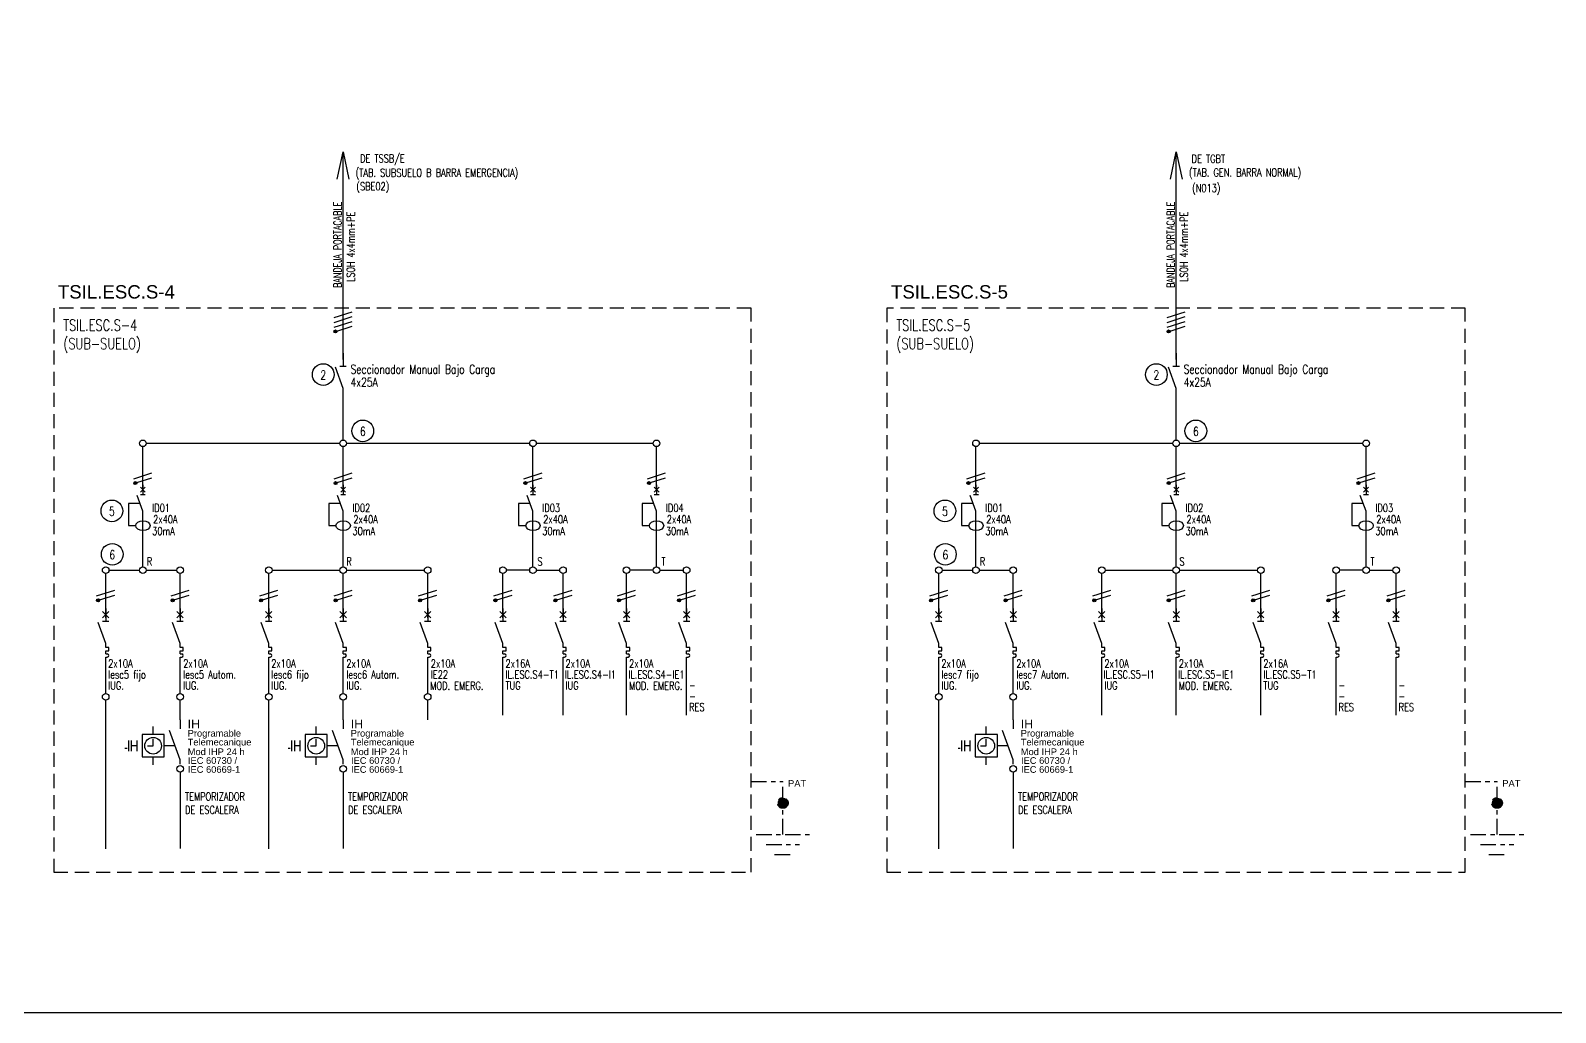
# Model space of a CAD drawing. Extents: x 2998 to 3854, y 1175 to 1727.
# Drawn here: x 3690.18 to 3724.47, y 1307.61 to 1329.69 of the extents above; entities that cross this region are included whole.
import ezdxf
from ezdxf.enums import TextEntityAlignment as Align

# ---------------------------------------------------------------- set-up
doc = ezdxf.new("R2010")
doc.units = 0
doc.linetypes.add('OCJ-ESQUEMAS UNIFILARES-CORREGIDOS IDO-REV.br$0$DASHED', pattern=[19.05, 12.7, -6.35])
doc.linetypes.add('OCJ-ESQUEMAS UNIFILARES-CORREGIDOS IDO-REV.br$0$EJE_5', pattern=[7.1, 5, -1, 0.1, -1])
for name, color, linetype in [('OCJ-ESQUEMAS UNIFILARES-CORREGIDOS IDO-REV.br$0$00-IE-CABLES', 10, 'Continuous'), ('OCJ-ESQUEMAS UNIFILARES-CORREGIDOS IDO-REV.br$0$01-ELE-APARATOS', 170, 'Continuous'), ('OCJ-ESQUEMAS UNIFILARES-CORREGIDOS IDO-REV.br$0$ELECTRIC', 4, 'Continuous'), ('OCJ-ESQUEMAS UNIFILARES-CORREGIDOS IDO-REV.br$0$NOMBRE DE PLANOS', 6, 'Continuous'), ('OCJ-ESQUEMAS UNIFILARES-CORREGIDOS IDO-REV.br$0$PAT', 80, 'Continuous'), ('OCJ-ESQUEMAS UNIFILARES-CORREGIDOS IDO-REV.br$0$TEXTO', 7, 'Continuous')]:
    doc.layers.add(name, color=color, linetype=linetype)
doc.styles.add('OCJ-ESQUEMAS UNIFILARES-CORREGIDOS IDO-REV.br$0$ARIAL', font='arial.ttf', dxfattribs={"height": 0.2})
doc.styles.add('OCJ-ESQUEMAS UNIFILARES-CORREGIDOS IDO-REV.br$0$Electricidad', font='ROMANS.SHX', dxfattribs={"width": 0.75, "height": 0.175})

# ---------------------------------------------------------------- blocks, each defined once
blk = doc.blocks.new('OCJ-ESQUEMAS UNIFILARES-CORREGIDOS IDO-REV.br$0$Unif-Interruptor-Term')
for p, q in [((0, -1.013), (0.045, -1.013)), ((0, -1.103), (0.045, -1.103))]:
    blk.add_line(p, q)
for points in [[(-0.09, 0.177), (0.09, -0.003)], [(-0.09, -0.003), (0.09, 0.177)], [(0, 0.267), (0, -0.093)], [(0, -0.72), (-0.215, -0.128)], [(-0.09, -0.093), (0.09, -0.093)], [(0, -0.833), (0, -0.72)], [(0, -0.923), (0.09, -0.923), (0.09, -0.833), (0, -0.833)], [(0, -1.013), (0, -0.923)], [(0, -1.215), (0, -1.103)]]:
    blk.add_lwpolyline(points)
blk.add_arc((0.045, -1.058), 0.045, 270, 90)
blk = doc.blocks.new('OCJ-ESQUEMAS UNIFILARES-CORREGIDOS IDO-REV.br$0$Unif-Interruptor-Dif')
for points in [[(-0.068, 0.11), (0.068, -0.025)], [(-0.068, -0.025), (0.068, 0.11)], [(0, 0.177), (0, -0.093)], [(-0.081, -0.343), (-0.405, -0.343), (-0.405, -0.97), (-0.202, -0.97)], [(0, -0.565), (-0.162, -0.121)], [(-0.068, -0.093), (0.068, -0.093)], [(0, -1.308), (0, -0.565)]]:
    blk.add_lwpolyline(points)
blk.add_ellipse((0, -0.97), major_axis=(0.203, 0), ratio=0.670814)
blk = doc.blocks.new('OCJ-ESQUEMAS UNIFILARES-CORREGIDOS IDO-REV.br$0$IH')
at = {"layer": 'OCJ-ESQUEMAS UNIFILARES-CORREGIDOS IDO-REV.br$0$01-ELE-APARATOS'}
for p, q in [((-0.608, 0.665), (-0.608, 0.847)), ((-1.191, 0.357), (-1.242, 0.357)), ((-1.158, 0.297), (-1.158, 0.534)), ((-1.092, 0.297), (-1.092, 0.534)), ((-0.967, 0.415), (-1.092, 0.415)), ((-0.967, 0.297), (-0.967, 0.534)), ((-0.115, 0.415), (-0.358, 0.415)), ((-0.608, -0.017), (-0.608, 0.165))]:
    blk.add_line(p, q, dxfattribs=at)
for points in [[(0, 0), (0, 0.099), (-0.239, 0.756)], [(0, 0.999), (0, 0.799)], [(-0.734, 0.415), (-0.608, 0.415), (-0.608, 0.565)]]:
    blk.add_lwpolyline(points, dxfattribs=at)
blk.add_lwpolyline([(-0.858, 0.165), (-0.358, 0.165), (-0.358, 0.665), (-0.858, 0.665)], close=True, dxfattribs=at)
blk.add_circle((-0.608, 0.415), 0.187, dxfattribs=at)
blk = doc.blocks.new('OCJ-ESQUEMAS UNIFILARES-CORREGIDOS IDO-REV.br$0$A$C7AFF483F')
for points in [[(0, 0.88), (0, 0.592)], [(0, 0.09), (-0.172, 0.564)], [(-0.072, 0.592), (0.072, 0.592)], [(0, 0), (0, 0.09)]]:
    blk.add_lwpolyline(points)

msp = doc.modelspace()

# ---------------------------------------------------------------- hatches: boundary and pattern name
at = {"layer": 'OCJ-ESQUEMAS UNIFILARES-CORREGIDOS IDO-REV.br$0$00-IE-CABLES'}
for points in [[(3697.006, 1322.904, 1), (3697.061, 1322.943, 1)], [(3715.74, 1322.904, 1), (3715.795, 1322.943, 1)], [(3692.504, 1319.494, 1), (3692.559, 1319.534, 1)], [(3697.008, 1319.494, 1), (3697.063, 1319.534, 1)], [(3701.276, 1319.494, 1), (3701.331, 1319.534, 1)], [(3704.056, 1319.494, 1), (3704.111, 1319.534, 1)], [(3711.238, 1319.494, 1), (3711.293, 1319.534, 1)], [(3715.742, 1319.494, 1), (3715.797, 1319.534, 1)], [(3720.011, 1319.494, 1), (3720.065, 1319.534, 1)], [(3691.667, 1316.856, 1), (3691.722, 1316.896, 1)], [(3693.342, 1316.856, 1), (3693.396, 1316.896, 1)], [(3695.334, 1316.856, 1), (3695.388, 1316.896, 1)], [(3697.008, 1316.856, 1), (3697.063, 1316.896, 1)], [(3698.909, 1316.856, 1), (3698.963, 1316.896, 1)], [(3700.601, 1316.856, 1), (3700.656, 1316.896, 1)], [(3701.951, 1316.856, 1), (3702.006, 1316.896, 1)], [(3703.381, 1316.856, 1), (3703.436, 1316.896, 1)], [(3704.731, 1316.856, 1), (3704.786, 1316.896, 1)], [(3710.401, 1316.856, 1), (3710.456, 1316.896, 1)], [(3712.076, 1316.856, 1), (3712.13, 1316.896, 1)], [(3714.068, 1316.856, 1), (3714.122, 1316.896, 1)], [(3715.742, 1316.856, 1), (3715.797, 1316.896, 1)], [(3717.643, 1316.856, 1), (3717.697, 1316.896, 1)], [(3719.336, 1316.856, 1), (3719.39, 1316.896, 1)], [(3720.686, 1316.856, 1), (3720.74, 1316.896, 1)]]:
    msp.add_hatch(color=256, dxfattribs=at).paths.add_polyline_path(points)
at = {"layer": 'OCJ-ESQUEMAS UNIFILARES-CORREGIDOS IDO-REV.br$0$PAT', "linetype": 'OCJ-ESQUEMAS UNIFILARES-CORREGIDOS IDO-REV.br$0$EJE_5', "ltscale": 0.07}
h = msp.add_hatch(color=256, dxfattribs=at)
h.paths.add_polyline_path([(3707.213, 1312.318), (3706.973, 1312.318, -1)])
h.paths.add_polyline_path([(3706.973, 1312.318), (3707.093, 1312.318), (3707.093, 1312.198, -0.414214)])
h.paths.add_polyline_path([(3707.093, 1312.318), (3707.213, 1312.318, -0.414214), (3707.093, 1312.198)])
h = msp.add_hatch(color=256, dxfattribs=at)
h.paths.add_polyline_path([(3723.274, 1312.318), (3723.034, 1312.318, -1)])
h.paths.add_polyline_path([(3723.034, 1312.318), (3723.154, 1312.318), (3723.154, 1312.198, -0.414214)])
h.paths.add_polyline_path([(3723.154, 1312.318), (3723.274, 1312.318, -0.414214), (3723.154, 1312.198)])

# ---------------------------------------------------------------- linework, layer by layer
at = {"layer": 'OCJ-ESQUEMAS UNIFILARES-CORREGIDOS IDO-REV.br$0$00-IE-CABLES'}
for p, q in [((3697.205, 1322.29), (3697.205, 1326.965)), ((3715.939, 1322.29), (3715.939, 1326.965)), ((3697.205, 1320.482), (3697.205, 1321.554)), ((3715.939, 1320.482), (3715.939, 1321.554)), ((3692.703, 1319.332), (3692.703, 1320.334)), ((3692.777, 1320.408), (3697.133, 1320.408)), ((3697.207, 1319.332), (3697.207, 1320.334)), ((3697.281, 1320.408), (3701.401, 1320.408)), ((3701.475, 1319.332), (3701.475, 1320.334)), ((3701.549, 1320.408), (3704.181, 1320.408)), ((3704.255, 1319.332), (3704.255, 1320.334)), ((3711.437, 1319.332), (3711.437, 1320.334)), ((3711.511, 1320.408), (3715.867, 1320.408)), ((3715.941, 1319.332), (3715.941, 1320.334)), ((3716.015, 1320.408), (3720.135, 1320.408)), ((3720.209, 1319.332), (3720.209, 1320.334)), ((3692.703, 1317.632), (3692.703, 1318.433)), ((3697.207, 1317.632), (3697.207, 1318.433)), ((3701.475, 1317.632), (3701.475, 1318.433)), ((3704.255, 1317.632), (3704.255, 1318.433)), ((3711.437, 1317.632), (3711.437, 1318.433)), ((3715.941, 1317.632), (3715.941, 1318.433)), ((3720.209, 1317.632), (3720.209, 1318.433)), ((3691.94, 1317.557), (3692.629, 1317.557)), ((3692.777, 1317.557), (3693.466, 1317.557)), ((3695.606, 1317.557), (3697.133, 1317.557)), ((3697.281, 1317.557), (3699.033, 1317.557)), ((3701.401, 1317.557), (3700.874, 1317.557)), ((3701.549, 1317.557), (3702.076, 1317.557)), ((3704.181, 1317.557), (3703.654, 1317.557)), ((3704.329, 1317.557), (3704.856, 1317.557)), ((3710.674, 1317.557), (3711.363, 1317.557)), ((3711.511, 1317.557), (3712.2, 1317.557)), ((3714.34, 1317.557), (3715.867, 1317.557)), ((3716.015, 1317.557), (3717.767, 1317.557)), ((3720.135, 1317.557), (3719.608, 1317.557)), ((3720.283, 1317.557), (3720.81, 1317.557)), ((3691.866, 1316.482), (3691.866, 1317.483)), ((3693.54, 1316.482), (3693.54, 1317.483)), ((3695.532, 1316.482), (3695.532, 1317.483)), ((3697.207, 1316.482), (3697.207, 1317.483)), ((3699.107, 1316.482), (3699.107, 1317.483)), ((3700.8, 1316.482), (3700.8, 1317.483)), ((3702.15, 1316.482), (3702.15, 1317.483)), ((3703.58, 1316.482), (3703.58, 1317.483)), ((3704.93, 1316.482), (3704.93, 1317.483)), ((3710.6, 1316.482), (3710.6, 1317.483)), ((3712.274, 1316.482), (3712.274, 1317.483)), ((3714.266, 1316.482), (3714.266, 1317.483)), ((3715.941, 1316.482), (3715.941, 1317.483)), ((3717.841, 1316.482), (3717.841, 1317.483)), ((3719.534, 1316.482), (3719.534, 1317.483)), ((3720.884, 1316.482), (3720.884, 1317.483)), ((3691.866, 1314.781), (3691.866, 1315.583)), ((3693.54, 1314.781), (3693.54, 1315.583)), ((3695.532, 1314.781), (3695.532, 1315.583)), ((3697.207, 1314.781), (3697.207, 1315.583)), ((3699.107, 1314.781), (3699.107, 1315.583)), ((3700.8, 1314.295), (3700.8, 1315.583)), ((3702.15, 1314.295), (3702.15, 1315.583)), ((3703.58, 1314.295), (3703.58, 1315.583)), ((3704.93, 1314.295), (3704.93, 1315.583)), ((3710.6, 1314.781), (3710.6, 1315.583)), ((3712.274, 1314.781), (3712.274, 1315.583)), ((3714.266, 1314.295), (3714.266, 1315.583)), ((3715.941, 1314.295), (3715.941, 1315.583)), ((3717.841, 1314.295), (3717.841, 1315.583)), ((3719.534, 1314.295), (3719.534, 1315.583)), ((3720.884, 1314.295), (3720.884, 1315.583)), ((3691.867, 1311.286), (3691.866, 1314.629)), ((3693.541, 1314.188), (3693.54, 1314.629)), ((3695.533, 1311.286), (3695.532, 1314.629)), ((3697.208, 1314.188), (3697.207, 1314.629)), ((3699.108, 1314.188), (3699.107, 1314.629)), ((3710.601, 1311.286), (3710.6, 1314.629)), ((3712.275, 1314.188), (3712.274, 1314.629)), ((3693.54, 1313.014), (3693.54, 1311.296)), ((3697.207, 1313.014), (3697.207, 1311.296)), ((3712.274, 1313.014), (3712.274, 1311.296))]:
    msp.add_line(p, q, dxfattribs=at)
for points in [[(3697.074, 1326.347), (3697.205, 1326.965), (3697.336, 1326.347)], [(3715.808, 1326.347), (3715.939, 1326.965), (3716.07, 1326.347)], [(3697.001, 1323.237), (3697.408, 1323.366)], [(3697.001, 1323.129), (3697.408, 1323.258)], [(3697.001, 1323.021), (3697.408, 1323.15)], [(3697.066, 1322.934), (3697.408, 1323.042)], [(3715.735, 1323.237), (3716.142, 1323.366)], [(3715.735, 1323.129), (3716.142, 1323.258)], [(3715.735, 1323.021), (3716.142, 1323.15)], [(3715.8, 1322.934), (3716.142, 1323.042)], [(3692.499, 1319.612), (3692.906, 1319.741)], [(3692.564, 1319.524), (3692.906, 1319.633)], [(3697.003, 1319.612), (3697.41, 1319.741)], [(3697.068, 1319.524), (3697.41, 1319.633)], [(3701.272, 1319.612), (3701.679, 1319.741)], [(3701.336, 1319.524), (3701.679, 1319.633)], [(3704.051, 1319.612), (3704.458, 1319.741)], [(3704.116, 1319.524), (3704.458, 1319.633)], [(3711.234, 1319.612), (3711.641, 1319.741)], [(3711.298, 1319.524), (3711.641, 1319.633)], [(3715.737, 1319.612), (3716.144, 1319.741)], [(3715.802, 1319.524), (3716.144, 1319.633)], [(3720.006, 1319.612), (3720.413, 1319.741)], [(3720.07, 1319.524), (3720.413, 1319.633)], [(3691.662, 1316.974), (3692.069, 1317.103)], [(3691.726, 1316.886), (3692.069, 1316.995)], [(3693.337, 1316.974), (3693.744, 1317.103)], [(3693.401, 1316.886), (3693.744, 1316.995)], [(3695.329, 1316.974), (3695.736, 1317.103)], [(3695.393, 1316.886), (3695.736, 1316.995)], [(3697.003, 1316.974), (3697.41, 1317.103)], [(3697.068, 1316.886), (3697.41, 1316.995)], [(3698.904, 1316.974), (3699.311, 1317.103)], [(3698.968, 1316.886), (3699.311, 1316.995)], [(3700.597, 1316.974), (3701.004, 1317.103)], [(3700.661, 1316.886), (3701.004, 1316.995)], [(3701.947, 1316.974), (3702.354, 1317.103)], [(3702.011, 1316.886), (3702.354, 1316.995)], [(3703.376, 1316.974), (3703.783, 1317.103)], [(3703.441, 1316.886), (3703.783, 1316.995)], [(3704.726, 1316.974), (3705.133, 1317.103)], [(3704.791, 1316.886), (3705.133, 1316.995)], [(3710.396, 1316.974), (3710.803, 1317.103)], [(3710.461, 1316.886), (3710.803, 1316.995)], [(3712.071, 1316.974), (3712.478, 1317.103)], [(3712.135, 1316.886), (3712.478, 1316.995)], [(3714.063, 1316.974), (3714.47, 1317.103)], [(3714.127, 1316.886), (3714.47, 1316.995)], [(3715.737, 1316.974), (3716.144, 1317.103)], [(3715.802, 1316.886), (3716.144, 1316.995)], [(3717.638, 1316.974), (3718.045, 1317.103)], [(3717.702, 1316.886), (3718.045, 1316.995)], [(3719.331, 1316.974), (3719.738, 1317.103)], [(3719.395, 1316.886), (3719.738, 1316.995)], [(3720.681, 1316.974), (3721.088, 1317.103)], [(3720.745, 1316.886), (3721.088, 1316.995)]]:
    msp.add_lwpolyline(points, dxfattribs=at)
for centre, radius in [((3697.033, 1322.924), 0.0338), ((3715.767, 1322.924), 0.0338), ((3692.703, 1320.408), 0.0741), ((3697.207, 1320.408), 0.0741), ((3701.475, 1320.408), 0.0741), ((3704.255, 1320.408), 0.0741), ((3711.437, 1320.408), 0.0741), ((3715.941, 1320.408), 0.0741), ((3720.209, 1320.408), 0.0741), ((3692.532, 1319.514), 0.0338), ((3697.036, 1319.514), 0.0338), ((3701.304, 1319.514), 0.0338), ((3704.084, 1319.514), 0.0338), ((3711.266, 1319.514), 0.0338), ((3715.77, 1319.514), 0.0338), ((3720.038, 1319.514), 0.0338), ((3691.866, 1317.557), 0.0741), ((3691.866, 1317.557), 0.0741), ((3692.703, 1317.557), 0.0741), ((3693.54, 1317.557), 0.0741), ((3695.532, 1317.557), 0.0741), ((3695.532, 1317.557), 0.0741), ((3697.207, 1317.557), 0.0741), ((3699.107, 1317.557), 0.0741), ((3700.8, 1317.557), 0.0741), ((3701.475, 1317.557), 0.0741), ((3702.15, 1317.557), 0.0741), ((3703.58, 1317.557), 0.0741), ((3704.255, 1317.557), 0.0741), ((3704.255, 1317.557), 0.0741), ((3704.93, 1317.557), 0.0741), ((3710.6, 1317.557), 0.0741), ((3710.6, 1317.557), 0.0741), ((3711.437, 1317.557), 0.0741), ((3712.274, 1317.557), 0.0741), ((3714.266, 1317.557), 0.0741), ((3714.266, 1317.557), 0.0741), ((3715.941, 1317.557), 0.0741), ((3717.841, 1317.557), 0.0741), ((3719.534, 1317.557), 0.0741), ((3720.209, 1317.557), 0.0741), ((3720.884, 1317.557), 0.0741), ((3691.694, 1316.876), 0.0338), ((3693.369, 1316.876), 0.0338), ((3695.361, 1316.876), 0.0338), ((3697.036, 1316.876), 0.0338), ((3698.936, 1316.876), 0.0338), ((3700.629, 1316.876), 0.0338), ((3701.979, 1316.876), 0.0338), ((3703.409, 1316.876), 0.0338), ((3704.759, 1316.876), 0.0338), ((3710.428, 1316.876), 0.0338), ((3712.103, 1316.876), 0.0338), ((3714.095, 1316.876), 0.0338), ((3715.77, 1316.876), 0.0338), ((3717.67, 1316.876), 0.0338), ((3719.363, 1316.876), 0.0338), ((3720.713, 1316.876), 0.0338), ((3691.866, 1314.704), 0.0741), ((3693.54, 1314.704), 0.0741), ((3695.532, 1314.704), 0.0741), ((3697.207, 1314.704), 0.0741), ((3699.107, 1314.704), 0.0741), ((3710.6, 1314.704), 0.0741), ((3712.274, 1314.704), 0.0741), ((3693.54, 1313.088), 0.0741), ((3697.207, 1313.088), 0.0741), ((3712.274, 1313.088), 0.0741)]:
    msp.add_circle(centre, radius, dxfattribs=at)
at = {"layer": 'OCJ-ESQUEMAS UNIFILARES-CORREGIDOS IDO-REV.br$0$ELECTRIC', "linetype": 'OCJ-ESQUEMAS UNIFILARES-CORREGIDOS IDO-REV.br$0$DASHED', "ltscale": 0.025}
for points in [[(3690.698, 1310.762), (3706.379, 1310.762), (3706.379, 1323.448), (3690.698, 1323.448)], [(3709.432, 1310.762), (3722.44, 1310.762), (3722.44, 1323.448), (3709.432, 1323.448)]]:
    msp.add_lwpolyline(points, close=True, dxfattribs=at)
at = {"layer": 'OCJ-ESQUEMAS UNIFILARES-CORREGIDOS IDO-REV.br$0$NOMBRE DE PLANOS'}
msp.add_lwpolyline([(3683.985, 1307.605), (3746.207, 1307.605), (3746.207, 1351.782), (3683.985, 1351.782)], close=True, dxfattribs=at)
at = {"layer": 'OCJ-ESQUEMAS UNIFILARES-CORREGIDOS IDO-REV.br$0$PAT', "linetype": 'OCJ-ESQUEMAS UNIFILARES-CORREGIDOS IDO-REV.br$0$EJE_5', "ltscale": 0.07}
for p, q in [((3706.379, 1312.805), (3707.093, 1312.805)), ((3707.093, 1312.334), (3707.093, 1312.805)), ((3722.44, 1312.805), (3723.154, 1312.805)), ((3723.154, 1312.334), (3723.154, 1312.805)), ((3707.093, 1311.609), (3707.093, 1312.318)), ((3723.154, 1311.609), (3723.154, 1312.318)), ((3706.493, 1311.609), (3707.693, 1311.609)), ((3706.718, 1311.384), (3707.468, 1311.384)), ((3722.554, 1311.609), (3723.754, 1311.609)), ((3722.779, 1311.384), (3723.529, 1311.384)), ((3706.905, 1311.159), (3707.28, 1311.159)), ((3722.967, 1311.159), (3723.342, 1311.159))]:
    msp.add_line(p, q, dxfattribs=at)
for centre in [(3707.093, 1312.318), (3707.093, 1312.318), (3723.154, 1312.318), (3723.154, 1312.318)]:
    msp.add_circle(centre, 0.12, dxfattribs=at)
at = {"layer": 'OCJ-ESQUEMAS UNIFILARES-CORREGIDOS IDO-REV.br$0$TEXTO'}
for centre in [(3696.758, 1321.955), (3715.493, 1321.955), (3697.647, 1320.687), (3716.381, 1320.687), (3692.005, 1318.887), (3710.739, 1318.887), (3692.014, 1317.911), (3710.748, 1317.911)]:
    msp.add_circle(centre, 0.244, dxfattribs=at)

# ---------------------------------------------------------------- block references
at = {"layer": 'OCJ-ESQUEMAS UNIFILARES-CORREGIDOS IDO-REV.br$0$01-ELE-APARATOS'}
for name, p in [('OCJ-ESQUEMAS UNIFILARES-CORREGIDOS IDO-REV.br$0$A$C7AFF483F', (3697.205, 1321.554)), ('OCJ-ESQUEMAS UNIFILARES-CORREGIDOS IDO-REV.br$0$A$C7AFF483F', (3715.939, 1321.554)), ('OCJ-ESQUEMAS UNIFILARES-CORREGIDOS IDO-REV.br$0$IH', (3693.541, 1313.19)), ('OCJ-ESQUEMAS UNIFILARES-CORREGIDOS IDO-REV.br$0$IH', (3697.208, 1313.19)), ('OCJ-ESQUEMAS UNIFILARES-CORREGIDOS IDO-REV.br$0$IH', (3712.275, 1313.19))]:
    msp.add_blockref(name, p, dxfattribs=at)
at = {"layer": 'OCJ-ESQUEMAS UNIFILARES-CORREGIDOS IDO-REV.br$0$01-ELE-APARATOS', "xscale": 0.7999999999999545, "yscale": 0.7999999999999545, "zscale": 0.7999999999999545}
for name, p in [('OCJ-ESQUEMAS UNIFILARES-CORREGIDOS IDO-REV.br$0$Unif-Interruptor-Dif', (3692.703, 1319.332)), ('OCJ-ESQUEMAS UNIFILARES-CORREGIDOS IDO-REV.br$0$Unif-Interruptor-Dif', (3697.207, 1319.332)), ('OCJ-ESQUEMAS UNIFILARES-CORREGIDOS IDO-REV.br$0$Unif-Interruptor-Dif', (3701.475, 1319.332)), ('OCJ-ESQUEMAS UNIFILARES-CORREGIDOS IDO-REV.br$0$Unif-Interruptor-Dif', (3704.255, 1319.332)), ('OCJ-ESQUEMAS UNIFILARES-CORREGIDOS IDO-REV.br$0$Unif-Interruptor-Dif', (3711.437, 1319.332)), ('OCJ-ESQUEMAS UNIFILARES-CORREGIDOS IDO-REV.br$0$Unif-Interruptor-Dif', (3715.941, 1319.332)), ('OCJ-ESQUEMAS UNIFILARES-CORREGIDOS IDO-REV.br$0$Unif-Interruptor-Dif', (3720.209, 1319.332)), ('OCJ-ESQUEMAS UNIFILARES-CORREGIDOS IDO-REV.br$0$Unif-Interruptor-Term', (3691.866, 1316.482)), ('OCJ-ESQUEMAS UNIFILARES-CORREGIDOS IDO-REV.br$0$Unif-Interruptor-Term', (3693.54, 1316.482)), ('OCJ-ESQUEMAS UNIFILARES-CORREGIDOS IDO-REV.br$0$Unif-Interruptor-Term', (3695.532, 1316.482)), ('OCJ-ESQUEMAS UNIFILARES-CORREGIDOS IDO-REV.br$0$Unif-Interruptor-Term', (3697.207, 1316.482)), ('OCJ-ESQUEMAS UNIFILARES-CORREGIDOS IDO-REV.br$0$Unif-Interruptor-Term', (3699.107, 1316.482)), ('OCJ-ESQUEMAS UNIFILARES-CORREGIDOS IDO-REV.br$0$Unif-Interruptor-Term', (3700.8, 1316.482)), ('OCJ-ESQUEMAS UNIFILARES-CORREGIDOS IDO-REV.br$0$Unif-Interruptor-Term', (3702.15, 1316.482)), ('OCJ-ESQUEMAS UNIFILARES-CORREGIDOS IDO-REV.br$0$Unif-Interruptor-Term', (3703.58, 1316.482)), ('OCJ-ESQUEMAS UNIFILARES-CORREGIDOS IDO-REV.br$0$Unif-Interruptor-Term', (3704.93, 1316.482)), ('OCJ-ESQUEMAS UNIFILARES-CORREGIDOS IDO-REV.br$0$Unif-Interruptor-Term', (3710.6, 1316.482)), ('OCJ-ESQUEMAS UNIFILARES-CORREGIDOS IDO-REV.br$0$Unif-Interruptor-Term', (3712.274, 1316.482)), ('OCJ-ESQUEMAS UNIFILARES-CORREGIDOS IDO-REV.br$0$Unif-Interruptor-Term', (3714.266, 1316.482)), ('OCJ-ESQUEMAS UNIFILARES-CORREGIDOS IDO-REV.br$0$Unif-Interruptor-Term', (3715.941, 1316.482)), ('OCJ-ESQUEMAS UNIFILARES-CORREGIDOS IDO-REV.br$0$Unif-Interruptor-Term', (3717.841, 1316.482)), ('OCJ-ESQUEMAS UNIFILARES-CORREGIDOS IDO-REV.br$0$Unif-Interruptor-Term', (3719.534, 1316.482)), ('OCJ-ESQUEMAS UNIFILARES-CORREGIDOS IDO-REV.br$0$Unif-Interruptor-Term', (3720.884, 1316.482))]:
    msp.add_blockref(name, p, dxfattribs=at)

# ---------------------------------------------------------------- texts
at = {"layer": 'OCJ-ESQUEMAS UNIFILARES-CORREGIDOS IDO-REV.br$0$TEXTO', "style": 'OCJ-ESQUEMAS UNIFILARES-CORREGIDOS IDO-REV.br$0$Electricidad', "width": 0.75}
for s, height, p in [('DE TSSB/E', 0.18, (3697.586, 1326.724)), ('DE TGBT', 0.18, (3716.286, 1326.718)), ('(TAB. SUBSUELO B BARRA EMERGENCIA)', 0.18, (3697.487, 1326.404)), ('(TAB. GEN. BARRA NORMAL)', 0.18, (3716.228, 1326.41)), ('(SBE02)', 0.18, (3697.503, 1326.099)), ('(N013)', 0.18, (3716.297, 1326.059)), ('TSIL.ESC.S-4', 0.25, (3690.913, 1322.94)), ('TSIL.ESC.S-5', 0.25, (3709.647, 1322.94)), ('(SUB-SUELO)', 0.25, (3690.913, 1322.524)), ('(SUB-SUELO)', 0.25, (3709.647, 1322.524)), ('2', 0.2, (3696.694, 1321.845)), ('Seccionador Manual Bajo Carga', 0.2, (3697.372, 1321.974)), ('2', 0.2, (3715.429, 1321.845)), ('Seccionador Manual Bajo Carga', 0.2, (3716.106, 1321.974)), ('4x25A', 0.2, (3697.372, 1321.683)), ('4x25A', 0.2, (3716.106, 1321.683)), ('6', 0.2, (3697.583, 1320.577)), ('6', 0.2, (3716.317, 1320.577)), ('5', 0.2, (3691.941, 1318.777)), ('ID01', 0.18, (3692.912, 1318.866)), ('ID02', 0.18, (3697.416, 1318.866)), ('ID03', 0.18, (3701.684, 1318.866)), ('ID04', 0.18, (3704.464, 1318.866)), ('5', 0.2, (3710.675, 1318.777)), ('ID01', 0.18, (3711.646, 1318.866)), ('ID02', 0.18, (3716.15, 1318.866)), ('ID03', 0.18, (3720.418, 1318.866)), ('2x40A', 0.18, (3692.933, 1318.609)), ('2x40A', 0.18, (3697.436, 1318.609)), ('2x40A', 0.18, (3701.705, 1318.609)), ('2x40A', 0.18, (3704.484, 1318.609)), ('2x40A', 0.18, (3711.667, 1318.609)), ('2x40A', 0.18, (3716.17, 1318.609)), ('2x40A', 0.18, (3720.439, 1318.609)), ('30mA', 0.18, (3692.912, 1318.345)), ('30mA', 0.18, (3697.416, 1318.345)), ('30mA', 0.18, (3701.684, 1318.345)), ('30mA', 0.18, (3704.464, 1318.345)), ('30mA', 0.18, (3711.646, 1318.345)), ('30mA', 0.18, (3716.15, 1318.345)), ('30mA', 0.18, (3720.418, 1318.345)), ('6', 0.2, (3691.95, 1317.801)), ('6', 0.2, (3710.684, 1317.801)), ('R', 0.18, (3692.789, 1317.66)), ('R', 0.18, (3697.277, 1317.66)), ('S', 0.18, (3701.573, 1317.66)), ('T', 0.18, (3704.363, 1317.66)), ('R', 0.18, (3711.523, 1317.66)), ('S', 0.18, (3716.011, 1317.66)), ('T', 0.18, (3720.307, 1317.66)), ('2x10A', 0.18, (3691.923, 1315.365)), ('2x10A', 0.18, (3693.61, 1315.365)), ('2x10A', 0.18, (3695.589, 1315.365)), ('2x10A', 0.18, (3697.277, 1315.365)), ('2x10A', 0.18, (3699.177, 1315.365)), ('2x16A', 0.18, (3700.857, 1315.365)), ('2x10A', 0.18, (3702.207, 1315.365)), ('2x10A', 0.18, (3703.637, 1315.365)), ('2x10A', 0.18, (3710.657, 1315.365)), ('2x10A', 0.18, (3712.344, 1315.365)), ('2x10A', 0.18, (3714.323, 1315.365)), ('2x10A', 0.18, (3715.998, 1315.365)), ('2x16A', 0.18, (3717.898, 1315.365)), ('Iesc5 fijo', 0.18, (3691.923, 1315.117)), ('Iesc5 Autom.', 0.18, (3693.61, 1315.117)), ('Iesc6 fijo', 0.18, (3695.589, 1315.117)), ('Iesc6 Autom.', 0.18, (3697.277, 1315.117)), ('IE22', 0.18, (3699.177, 1315.117)), ('IL.ESC.S4-T1 ', 0.18, (3700.857, 1315.117)), ('IL.ESC.S4-I1 ', 0.18, (3702.189, 1315.117)), ('IL.ESC.S4-IE1 ', 0.18, (3703.619, 1315.117)), ('Iesc7 fijo', 0.18, (3710.657, 1315.117)), ('Iesc7 Autom.', 0.18, (3712.344, 1315.117)), ('IL.ESC.S5-I1 ', 0.18, (3714.305, 1315.117)), ('IL.ESC.S5-IE1 ', 0.18, (3715.98, 1315.117)), ('IL.ESC.S5-T1 ', 0.18, (3717.898, 1315.117)), ('IUG.', 0.18, (3691.923, 1314.869)), ('IUG.', 0.18, (3693.61, 1314.869)), ('IUG.', 0.18, (3695.589, 1314.869)), ('IUG.', 0.18, (3697.277, 1314.869)), ('MOD. EMERG.', 0.18, (3699.164, 1314.865)), ('TUG', 0.18, (3700.857, 1314.869)), ('IUG', 0.18, (3702.207, 1314.869)), ('MOD. EMERG.', 0.18, (3703.637, 1314.865)), ('-', 0.18, (3704.983, 1314.874)), ('IUG.', 0.18, (3710.657, 1314.869)), ('IUG.', 0.18, (3712.344, 1314.869)), ('IUG', 0.18, (3714.323, 1314.869)), ('MOD. EMERG.', 0.18, (3715.998, 1314.865)), ('TUG', 0.18, (3717.898, 1314.869)), ('-', 0.18, (3719.587, 1314.874)), ('-', 0.18, (3720.937, 1314.874)), ('-', 0.18, (3704.987, 1314.631)), ('RES', 0.18, (3704.987, 1314.385)), ('-', 0.18, (3719.591, 1314.631)), ('RES', 0.18, (3719.591, 1314.385)), ('-', 0.18, (3720.941, 1314.631)), ('RES', 0.18, (3720.941, 1314.385))]:
    msp.add_text(s, height=height, dxfattribs=at).set_placement(p)
for s, p in [('BANDEJA PORTACABLE', (3697.167, 1324.875)), ('BANDEJA PORTACABLE', (3715.901, 1324.875)), ('LSOH 4x4mm+PE', (3697.465, 1324.828)), ('LSOH 4x4mm+PE', (3716.199, 1324.828))]:
    msp.add_text(s, height=0.175, rotation=90, dxfattribs=at).set_placement(p, align=Align.CENTER)
at = {"layer": 'OCJ-ESQUEMAS UNIFILARES-CORREGIDOS IDO-REV.br$0$TEXTO', "style": 'OCJ-ESQUEMAS UNIFILARES-CORREGIDOS IDO-REV.br$0$ARIAL'}
for s, height, p in [('TSIL.ESC.S-4', 0.3, (3690.791, 1323.665)), ('TSIL.ESC.S-5', 0.3, (3709.525, 1323.665)), ('IH', 0.2, (3693.709, 1313.994)), ('IH', 0.2, (3697.376, 1313.994)), ('IH', 0.2, (3712.443, 1313.994)), ('Programable', 0.15, (3693.709, 1313.811)), ('Programable', 0.15, (3697.376, 1313.811)), ('Programable', 0.15, (3712.443, 1313.811)), ('Telemecanique', 0.15, (3693.71, 1313.612)), ('Mod IHP 24 h', 0.15, (3693.71, 1313.395)), ('Telemecanique', 0.15, (3697.377, 1313.612)), ('Mod IHP 24 h', 0.15, (3697.377, 1313.395)), ('Telemecanique', 0.15, (3712.444, 1313.612)), ('Mod IHP 24 h', 0.15, (3712.444, 1313.395)), ('IEC 60730 /', 0.15, (3693.715, 1313.198)), ('IEC 60669-1', 0.15, (3693.715, 1312.997)), ('IEC 60730 /', 0.15, (3697.382, 1313.198)), ('IEC 60669-1', 0.15, (3697.382, 1312.997)), ('IEC 60730 /', 0.15, (3712.449, 1313.198)), ('IEC 60669-1', 0.15, (3712.449, 1312.997)), ('PAT', 0.15, (3707.211, 1312.683)), ('PAT', 0.15, (3723.272, 1312.683))]:
    msp.add_text(s, height=height, dxfattribs=at).set_placement(p)
at = {"layer": 'OCJ-ESQUEMAS UNIFILARES-CORREGIDOS IDO-REV.br$0$TEXTO', "char_height": 0.18, "attachment_point": 1, "style": 'OCJ-ESQUEMAS UNIFILARES-CORREGIDOS IDO-REV.br$0$Electricidad'}
for insert in [(3693.649, 1312.553), (3697.316, 1312.553), (3712.383, 1312.553)]:
    msp.add_mtext_dynamic_manual_height_columns('TEMPORIZADOR DE ESCALERA', width=1.75067, gutter_width=12.5, heights=[0], dxfattribs=dict(at, insert=insert))

doc.saveas('drawing.dxf')
